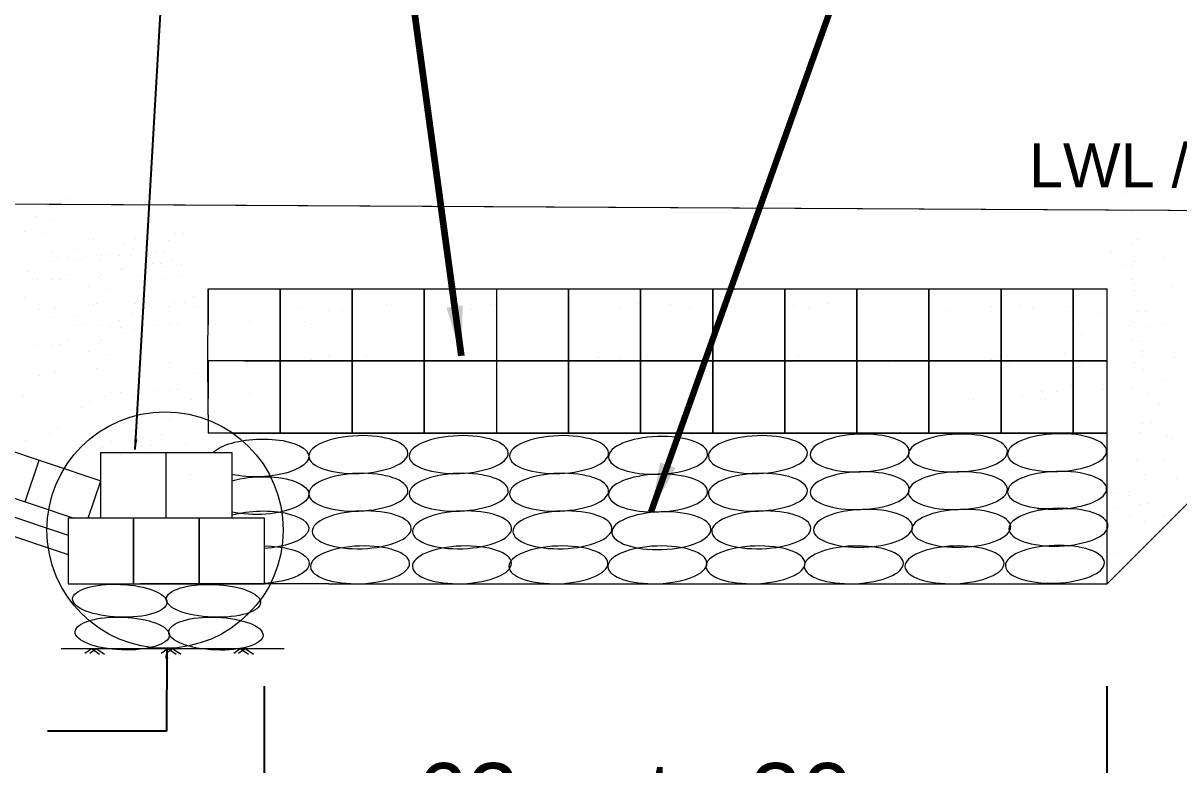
# Model space of a CAD drawing. Header units: inches. Extents: x -8940 to 26362, y -28010 to 990.
# Drawn here: x 4138.86 to 4159.82, y -21426.47 to -21413.03 of the extents above; entities that cross this region are included whole.
import ezdxf

# ---------------------------------------------------------------- set-up
doc = ezdxf.new("R2010")
doc.units = ezdxf.units.IN
doc.header["$MEASUREMENT"] = 0
doc.header["$PDMODE"] = 3
doc.layers.add('LINE', color=7, linetype='Continuous')
doc.styles.add('Arial-200', font='arial.ttf')
doc.styles.get("Standard").update_dxf_attribs({"font": 'arial.ttf'})
doc.dimstyles.get("Standard").update_dxf_attribs({"dimtxt": 0.18, "dimasz": 0.18, "dimexe": 0.18, "dimexo": 0.0625, "dimgap": 0.09, "dimtad": 0, "dimtih": 1, "dimtoh": 1, "dimdec": 4, "dimzin": 0, "dimdsep": 46, "dimtxsty": 'Standard', "dimcen": 0.09, "dimadec": 0, "dimazin": 0, "dimtfac": 1, "dimtdec": 4, "dimtofl": 0, "dimtmove": 0, "dimatfit": 3, "dimfxl": 1, "dimtolj": 1, "dimtzin": 0, "dimarcsym": 0})

# ---------------------------------------------------------------- blocks, each defined once
blk = doc.blocks.new('*D53')
at = {"layer": 'Defpoints', "color": 0, "ltscale": 0.5, "transparency": 16777216}
for p in [(4158.525, -21427.048), (4143.242, -21428.6), (4158.525, -21428.6)]:
    blk.add_point(p, dxfattribs=at)
at = {"layer": 'LINE', "color": 7, "ltscale": 0.5, "transparency": 16777216}
for p, q in [((4143.242, -21427.6), (4143.242, -21425.048)), ((4158.525, -21427.6), (4158.525, -21425.048)), ((4144.142, -21427.048), (4145.987, -21427.048)), ((4157.625, -21427.048), (4155.779, -21427.048))]:
    blk.add_line(p, q, dxfattribs=at)
for points in [[(4144.142, -21426.898), (4144.142, -21427.198), (4143.242, -21427.048)], [(4157.625, -21426.898), (4157.625, -21427.198), (4158.525, -21427.048)]]:
    blk.add_solid(points, dxfattribs=at)
at = {"layer": 'LINE', "color": 7, "lineweight": 20, "ltscale": 0.5, "transparency": 16777216, "insert": (4150.883, -21427.048), "char_height": 1.2, "attachment_point": 5}
blk.add_mtext('\\A1;63 m to 30 m', dxfattribs=at)

msp = doc.modelspace()

# ---------------------------------------------------------------- linework, layer by layer
at = {"linetype": 'ByBlock', "lineweight": 20, "ltscale": 0.5}
for p, q in [((4142.214335, -21419.531662), (4142.216825, -21417.846683)), ((4142.214335, -21419.531662), (4142.216825, -21417.846683)), ((4158.525058, -21420.461522), (4158.525058, -21417.846684)), ((4158.525058, -21420.461522), (4158.525058, -21417.846684)), ((4142.216386, -21420.12805), (4142.217825, -21419.154103)), ((4142.216386, -21420.12805), (4142.217825, -21419.154103)), ((4158.525058, -21423.189332), (4158.525058, -21419.944057)), ((4158.525058, -21423.189332), (4158.525058, -21419.944057)), ((4144.409323, -21423.189332), (4145.2731, -21423.189332)), ((4144.409323, -21423.189332), (4145.2731, -21423.189332)), ((4139.551534, -21424.362937), (4143.599339, -21424.362937))]:
    msp.add_line(p, q, dxfattribs=at)
at = {"color": 0, "linetype": 'Continuous', "lineweight": 20, "ltscale": 0.5}
for p, q in [((4142.216825, -21417.846683), (4158.525058, -21417.846684)), ((4142.216825, -21417.846683), (4158.525058, -21417.846684)), ((4142.216386, -21420.12805), (4142.216386, -21420.461522)), ((4142.647575, -21420.461522), (4142.216386, -21420.461522)), ((4158.525058, -21420.461525), (4142.647575, -21420.461522)), ((4158.525058, -21420.461525), (4142.647575, -21420.461522)), ((4138.899667, -21421.707134), (4139.152199, -21420.950015)), ((4138.899667, -21421.707134), (4139.152199, -21420.950015)), ((4140.045447, -21422.001332), (4140.271575, -21421.323375)), ((4140.045447, -21422.001332), (4140.271575, -21421.323375))]:
    msp.add_line(p, q, dxfattribs=at)
at = {"linetype": 'ByBlock', "lineweight": 20, "ltscale": 0.5}
for points in [[(4140.271575, -21422.001332), (4140.271575, -21420.813332), (4142.647575, -21420.813332), (4142.647575, -21422.001332), (4141.459575, -21422.001332), (4141.459575, -21420.813332)], [(4140.271575, -21422.001332), (4140.271575, -21420.813332), (4142.647575, -21420.813332), (4142.647575, -21422.001332), (4141.459575, -21422.001332), (4141.459575, -21420.813332)], [(4139.985001, -21424.447782), (4140.101082, -21424.362937), (4140.251559, -21424.464969)], [(4140.074358, -21424.447782), (4140.190439, -21424.362937), (4140.340916, -21424.464969)], [(4141.369998, -21424.447782), (4141.486079, -21424.362937), (4141.636556, -21424.464969)], [(4141.459356, -21424.447782), (4141.575437, -21424.362937), (4141.725914, -21424.464969)], [(4142.682942, -21424.447782), (4142.799023, -21424.362937), (4142.9495, -21424.464969)], [(4142.7723, -21424.447782), (4142.888381, -21424.362937), (4143.038858, -21424.464969)]]:
    msp.add_lwpolyline(points, dxfattribs=at)
for points in [[(4139.677575, -21423.189332), (4140.865575, -21423.189332), (4140.865575, -21422.001332), (4139.677575, -21422.001332)], [(4139.677575, -21423.189332), (4140.865575, -21423.189332), (4140.865575, -21422.001332), (4139.677575, -21422.001332)], [(4140.865575, -21423.189332), (4142.053575, -21423.189332), (4142.053575, -21422.001332), (4140.865575, -21422.001332)], [(4140.865575, -21423.189332), (4142.053575, -21423.189332), (4142.053575, -21422.001332), (4140.865575, -21422.001332)], [(4142.053575, -21423.189332), (4143.241575, -21423.189332), (4143.241575, -21422.001332), (4142.053575, -21422.001332)], [(4142.053575, -21423.189332), (4143.241575, -21423.189332), (4143.241575, -21422.001332), (4142.053575, -21422.001332)]]:
    msp.add_lwpolyline(points, close=True, dxfattribs=at)
at = {"layer": 'LINE', "color": 7, "lineweight": 20, "ltscale": 0.5}
for p, q in [((4139.706117, -21416.204076), (4139.706117, -21416.204076)), ((4139.706117, -21416.204076), (4139.706117, -21416.204076)), ((4141.00334, -21416.25054), (4141.00334, -21416.25054)), ((4141.00334, -21416.25054), (4141.00334, -21416.25054)), ((4158.863637, -21416.121711), (4158.863637, -21416.121711)), ((4158.863637, -21416.121711), (4158.863637, -21416.121711)), ((4139.313405, -21416.335244), (4139.313405, -21416.335244)), ((4139.313405, -21416.335244), (4139.313405, -21416.335244)), ((4140.049272, -21416.3629), (4140.049272, -21416.3629)), ((4140.049272, -21416.3629), (4140.049272, -21416.3629)), ((4158.525058, -21423.189332), (4165.258195, -21416.456195)), ((4158.525058, -21423.189332), (4165.258195, -21416.456195)), ((4158.989687, -21416.471685), (4158.989687, -21416.471685)), ((4158.989687, -21416.471685), (4158.989687, -21416.471685)), ((4139.087061, -21416.537126), (4139.087061, -21416.537126)), ((4139.087061, -21416.537126), (4139.087061, -21416.537126)), ((4139.409461, -21416.590686), (4139.409461, -21416.590686)), ((4139.409461, -21416.590686), (4139.409461, -21416.590686)), ((4138.891295, -21416.811891), (4138.891295, -21416.811891)), ((4138.891295, -21416.811891), (4138.891295, -21416.811891)), ((4139.219529, -21416.83821), (4139.219529, -21416.83821)), ((4139.219529, -21416.83821), (4139.219529, -21416.83821)), ((4140.147419, -21416.945696), (4140.147419, -21416.945696)), ((4140.147419, -21416.945696), (4140.147419, -21416.945696)), ((4140.904137, -21416.931866), (4140.904137, -21416.931866)), ((4140.904137, -21416.931866), (4140.904137, -21416.931866)), ((4141.130565, -21416.853641), (4141.130565, -21416.853641)), ((4141.130565, -21416.853641), (4141.130565, -21416.853641)), ((4141.630423, -21416.847972), (4141.630423, -21416.847972)), ((4141.630423, -21416.847972), (4141.630423, -21416.847972)), ((4141.778852, -21416.841491), (4141.778852, -21416.841491)), ((4141.778852, -21416.841491), (4141.778852, -21416.841491)), ((4139.79043, -21417.133981), (4139.79043, -21417.133981)), ((4139.79043, -21417.133981), (4139.79043, -21417.133981)), ((4140.705062, -21417.048137), (4140.705062, -21417.048137)), ((4140.705062, -21417.048137), (4140.705062, -21417.048137)), ((4140.848482, -21417.112867), (4140.848482, -21417.112867)), ((4140.848482, -21417.112867), (4140.848482, -21417.112867)), ((4140.885434, -21417.14612), (4140.885434, -21417.14612)), ((4140.885434, -21417.14612), (4140.885434, -21417.14612)), ((4141.4952, -21416.972713), (4141.4952, -21416.972713)), ((4141.4952, -21416.972713), (4141.4952, -21416.972713)), ((4158.990033, -21417.044075), (4158.990033, -21417.044075)), ((4158.990033, -21417.044075), (4158.990033, -21417.044075)), ((4159.068592, -21416.955816), (4159.068592, -21416.955816)), ((4159.068592, -21416.955816), (4159.068592, -21416.955816)), ((4139.370614, -21417.343977), (4139.370614, -21417.343977)), ((4139.370614, -21417.343977), (4139.370614, -21417.343977)), ((4139.397889, -21417.171141), (4139.397889, -21417.171141)), ((4139.397889, -21417.171141), (4139.397889, -21417.171141)), ((4139.480136, -21417.272542), (4139.480136, -21417.272542)), ((4139.480136, -21417.272542), (4139.480136, -21417.272542)), ((4139.660711, -21417.279664), (4139.660711, -21417.279664)), ((4139.660711, -21417.279664), (4139.660711, -21417.279664)), ((4139.850763, -21417.332305), (4139.850763, -21417.332305)), ((4139.850763, -21417.332305), (4139.850763, -21417.332305)), ((4139.923222, -21417.320346), (4139.923222, -21417.320346)), ((4139.923222, -21417.320346), (4139.923222, -21417.320346)), ((4139.986882, -21417.282167), (4139.986882, -21417.282167)), ((4139.986882, -21417.282167), (4139.986882, -21417.282167)), ((4140.249393, -21417.322848), (4140.249393, -21417.322848)), ((4140.249393, -21417.322848), (4140.249393, -21417.322848)), ((4140.281652, -21417.237547), (4140.281652, -21417.237547)), ((4140.281652, -21417.237547), (4140.281652, -21417.237547)), ((4140.430081, -21417.231066), (4140.430081, -21417.231066)), ((4140.430081, -21417.231066), (4140.430081, -21417.231066)), ((4140.607823, -21417.240049), (4140.607823, -21417.240049)), ((4140.607823, -21417.240049), (4140.607823, -21417.240049)), ((4140.833909, -21417.24025), (4140.833909, -21417.24025)), ((4140.833909, -21417.24025), (4140.833909, -21417.24025)), ((4141.079779, -21417.167497), (4141.079779, -21417.167497)), ((4141.079779, -21417.167497), (4141.079779, -21417.167497)), ((4141.130666, -21417.200478), (4141.130666, -21417.200478)), ((4141.130666, -21417.200478), (4141.130666, -21417.200478)), ((4141.27249, -21417.182575), (4141.27249, -21417.182575)), ((4141.27249, -21417.182575), (4141.27249, -21417.182575)), ((4141.420919, -21417.176094), (4141.420919, -21417.176094)), ((4141.420919, -21417.176094), (4141.420919, -21417.176094)), ((4141.551864, -21417.321555), (4141.551864, -21417.321555)), ((4141.551864, -21417.321555), (4141.551864, -21417.321555)), ((4158.597007, -21417.191485), (4158.597007, -21417.191485)), ((4158.597007, -21417.191485), (4158.597007, -21417.191485)), ((4159.015214, -21417.35971), (4159.015214, -21417.35971)), ((4159.015214, -21417.35971), (4159.015214, -21417.35971)), ((4159.565282, -21417.278351), (4159.565282, -21417.278351)), ((4159.565282, -21417.278351), (4159.565282, -21417.278351)), ((4138.955193, -21417.538761), (4138.955193, -21417.538761)), ((4138.955193, -21417.538761), (4138.955193, -21417.538761)), ((4140.643977, -21417.487775), (4140.643977, -21417.487775)), ((4140.643977, -21417.487775), (4140.643977, -21417.487775)), ((4140.67365, -21417.469803), (4140.67365, -21417.469803)), ((4140.67365, -21417.469803), (4140.67365, -21417.469803)), ((4141.214761, -21417.390266), (4141.214761, -21417.390266)), ((4141.214761, -21417.390266), (4141.214761, -21417.390266)), ((4141.36319, -21417.383785), (4141.36319, -21417.383785)), ((4141.36319, -21417.383785), (4141.36319, -21417.383785)), ((4141.440724, -21417.444067), (4141.440724, -21417.444067)), ((4141.440724, -21417.444067), (4141.440724, -21417.444067)), ((4141.735651, -21417.397187), (4141.735651, -21417.397187)), ((4141.735651, -21417.397187), (4141.735651, -21417.397187)), ((4158.863637, -21417.42913), (4158.863637, -21417.42913)), ((4158.863637, -21417.42913), (4158.863637, -21417.42913)), ((4158.990033, -21417.429399), (4158.990033, -21417.429399)), ((4158.990033, -21417.429399), (4158.990033, -21417.429399)), ((4139.123675, -21417.686538), (4139.123675, -21417.686538)), ((4139.123675, -21417.686538), (4139.123675, -21417.686538)), ((4139.386309, -21417.6816), (4139.386309, -21417.6816)), ((4139.386309, -21417.6816), (4139.386309, -21417.6816)), ((4139.534738, -21417.675119), (4139.534738, -21417.675119)), ((4139.534738, -21417.675119), (4139.534738, -21417.675119)), ((4139.660831, -21417.57983), (4139.660831, -21417.57983)), ((4139.660831, -21417.57983), (4139.660831, -21417.57983)), ((4140.235323, -21417.644531), (4140.235323, -21417.644531)), ((4140.235323, -21417.644531), (4140.235323, -21417.644531)), ((4140.280938, -21417.600971), (4140.280938, -21417.600971)), ((4140.280938, -21417.600971), (4140.280938, -21417.600971)), ((4141.016806, -21417.628627), (4141.016806, -21417.628627)), ((4141.016806, -21417.628627), (4141.016806, -21417.628627)), ((4141.193931, -21417.656158), (4141.193931, -21417.656158)), ((4141.193931, -21417.656158), (4141.193931, -21417.656158)), ((4141.382995, -21417.651758), (4141.382995, -21417.651758)), ((4141.382995, -21417.651758), (4141.382995, -21417.651758)), ((4141.677922, -21417.604878), (4141.677922, -21417.604878)), ((4141.677922, -21417.604878), (4141.677922, -21417.604878)), ((4158.990033, -21417.674342), (4158.990033, -21417.674342)), ((4158.990033, -21417.674342), (4158.990033, -21417.674342)), ((4159.015214, -21417.745035), (4159.015214, -21417.745035)), ((4159.015214, -21417.745035), (4159.015214, -21417.745035)), ((4130.197193, -21417.963132), (4140.271575, -21421.323375)), ((4130.197193, -21417.963132), (4140.271575, -21421.323375)), ((4140.054594, -21417.802853), (4140.054594, -21417.802853)), ((4140.054594, -21417.802853), (4140.054594, -21417.802853)), ((4140.376994, -21417.856412), (4140.376994, -21417.856412)), ((4140.376994, -21417.856412), (4140.376994, -21417.856412)), ((4141.136202, -21417.863849), (4141.136202, -21417.863849)), ((4141.136202, -21417.863849), (4141.136202, -21417.863849)), ((4141.955155, -21417.979561), (4141.955155, -21417.979561)), ((4141.955155, -21417.979561), (4141.955155, -21417.979561)), ((4142.2159, -21417.966103), (4142.2159, -21418.259799)), ((4142.2159, -21417.966103), (4142.2159, -21418.259799)), ((4142.2159, -21417.989545), (4142.2159, -21418.643255)), ((4142.2159, -21417.989545), (4142.2159, -21418.643255)), ((4142.216825, -21417.846683), (4142.216825, -21418.500393)), ((4142.216825, -21417.846683), (4142.216825, -21418.500393)), ((4143.524244, -21417.846683), (4143.524244, -21418.500393)), ((4143.524244, -21418.500393), (4143.524244, -21417.846683)), ((4143.524244, -21417.846683), (4143.524244, -21418.500393)), ((4143.524244, -21418.500393), (4143.524244, -21417.846683)), ((4144.831663, -21417.846683), (4144.831663, -21418.500393)), ((4144.831663, -21418.500393), (4144.831663, -21417.846683)), ((4144.831663, -21417.846683), (4144.831663, -21418.500393)), ((4144.831663, -21418.500393), (4144.831663, -21417.846683)), ((4146.139083, -21417.846684), (4146.139083, -21418.500393)), ((4146.139083, -21418.500393), (4146.139083, -21417.846684)), ((4146.139083, -21417.846684), (4146.139083, -21418.500393)), ((4146.139083, -21418.500393), (4146.139083, -21417.846684)), ((4147.446502, -21417.846684), (4147.446502, -21418.500393)), ((4147.446502, -21417.846684), (4147.446502, -21418.500393)), ((4148.753921, -21417.846684), (4148.753921, -21418.500393)), ((4148.753921, -21418.500393), (4148.753921, -21417.846684)), ((4148.753921, -21417.846684), (4148.753921, -21418.500393)), ((4148.753921, -21418.500393), (4148.753921, -21417.846684)), ((4150.06134, -21418.500393), (4150.06134, -21417.846684)), ((4150.06134, -21417.846684), (4150.06134, -21418.500393)), ((4150.06134, -21418.500393), (4150.06134, -21417.846684)), ((4150.06134, -21417.846684), (4150.06134, -21418.500393)), ((4151.368759, -21418.500393), (4151.368759, -21417.846684)), ((4151.368759, -21417.846684), (4151.368759, -21418.500393)), ((4151.368759, -21418.500393), (4151.368759, -21417.846684)), ((4151.368759, -21417.846684), (4151.368759, -21418.500393)), ((4152.676179, -21417.846684), (4152.676179, -21418.500393)), ((4152.676179, -21418.500393), (4152.676179, -21417.846684)), ((4152.676179, -21417.846684), (4152.676179, -21418.500393)), ((4152.676179, -21418.500393), (4152.676179, -21417.846684)), ((4153.983598, -21417.846684), (4153.983598, -21418.500393)), ((4153.983598, -21418.500393), (4153.983598, -21417.846684)), ((4153.983598, -21417.846684), (4153.983598, -21418.500393)), ((4153.983598, -21418.500393), (4153.983598, -21417.846684)), ((4155.291017, -21418.500393), (4155.291017, -21417.846684)), ((4155.291017, -21417.846684), (4155.291017, -21418.500393)), ((4155.291017, -21418.500393), (4155.291017, -21417.846684)), ((4155.291017, -21417.846684), (4155.291017, -21418.500393)), ((4156.598436, -21418.500393), (4156.598436, -21417.846684)), ((4156.598436, -21417.846684), (4156.598436, -21418.500393)), ((4156.598436, -21418.500393), (4156.598436, -21417.846684)), ((4156.598436, -21417.846684), (4156.598436, -21418.500393)), ((4157.905856, -21418.500393), (4157.905856, -21417.846684)), ((4157.905856, -21417.846684), (4157.905856, -21418.500393)), ((4157.905856, -21418.500393), (4157.905856, -21417.846684)), ((4157.905856, -21417.846684), (4157.905856, -21418.500393)), ((4159.023187, -21417.873648), (4159.023187, -21417.873648)), ((4159.023187, -21417.873648), (4159.023187, -21417.873648)), ((4159.692261, -21417.811626), (4159.692261, -21417.811626)), ((4159.692261, -21417.811626), (4159.692261, -21417.811626)), ((4138.89222, -21417.999891), (4138.89222, -21417.999891)), ((4138.89222, -21417.999891), (4138.89222, -21417.999891)), ((4139.455098, -21418.179874), (4139.455098, -21418.179874)), ((4139.455098, -21418.179874), (4139.455098, -21418.179874)), ((4140.148344, -21418.133696), (4140.148344, -21418.133696)), ((4140.148344, -21418.133696), (4140.148344, -21418.133696)), ((4140.187062, -21418.103937), (4140.187062, -21418.103937)), ((4140.187062, -21418.103937), (4140.187062, -21418.103937)), ((4140.905062, -21418.119866), (4140.905062, -21418.119866)), ((4140.905062, -21418.119866), (4140.905062, -21418.119866)), ((4140.961874, -21418.063077), (4140.961874, -21418.063077)), ((4140.961874, -21418.063077), (4140.961874, -21418.063077)), ((4141.496125, -21418.160713), (4141.496125, -21418.160713)), ((4141.496125, -21418.160713), (4141.496125, -21418.160713)), ((4141.605647, -21418.089277), (4141.605647, -21418.089277)), ((4141.605647, -21418.089277), (4141.605647, -21418.089277)), ((4141.786222, -21418.0964), (4141.786222, -21418.0964)), ((4141.786222, -21418.0964), (4141.786222, -21418.0964)), ((4141.976274, -21418.184251), (4141.976274, -21418.184251)), ((4141.976274, -21418.184251), (4141.976274, -21418.184251)), ((4142.048733, -21418.172291), (4142.048733, -21418.172291)), ((4142.048733, -21418.172291), (4142.048733, -21418.172291)), ((4143.911565, -21418.203463), (4143.911565, -21418.203463)), ((4143.911565, -21418.203463), (4143.911565, -21418.203463)), ((4145.449665, -21418.126952), (4145.449665, -21418.126952)), ((4145.449665, -21418.126952), (4145.449665, -21418.126952)), ((4146.724012, -21418.178682), (4146.724012, -21418.178682)), ((4146.724012, -21418.178682), (4146.724012, -21418.178682)), ((4147.344953, -21418.136565), (4147.344953, -21418.136565)), ((4147.344953, -21418.136565), (4147.344953, -21418.136565)), ((4149.691302, -21418.202387), (4149.691302, -21418.202387)), ((4149.691302, -21418.202387), (4149.691302, -21418.202387)), ((4150.027633, -21418.121358), (4150.027633, -21418.121358)), ((4150.027633, -21418.121358), (4150.027633, -21418.121358)), ((4150.596353, -21418.139045), (4150.596353, -21418.139045)), ((4150.596353, -21418.139045), (4150.596353, -21418.139045)), ((4150.950994, -21418.197961), (4150.950994, -21418.197961)), ((4150.950994, -21418.197961), (4150.950994, -21418.197961)), ((4152.838929, -21418.146011), (4152.838929, -21418.146011)), ((4152.838929, -21418.146011), (4152.838929, -21418.146011)), ((4153.10144, -21418.186693), (4153.10144, -21418.186693)), ((4153.10144, -21418.186693), (4153.10144, -21418.186693)), ((4153.45987, -21418.103894), (4153.45987, -21418.103894)), ((4153.45987, -21418.103894), (4153.45987, -21418.103894)), ((4156.417711, -21418.166449), (4156.417711, -21418.166449)), ((4156.417711, -21418.166449), (4156.417711, -21418.166449)), ((4156.937831, -21418.140058), (4156.937831, -21418.140058)), ((4156.937831, -21418.140058), (4156.937831, -21418.140058)), ((4157.169128, -21418.194689), (4157.169128, -21418.194689)), ((4157.169128, -21418.194689), (4157.169128, -21418.194689)), ((4157.787552, -21418.168525), (4157.787552, -21418.168525)), ((4157.787552, -21418.168525), (4157.787552, -21418.168525)), ((4139.165198, -21418.225751), (4139.165198, -21418.225751)), ((4139.165198, -21418.225751), (4139.165198, -21418.225751)), ((4139.398814, -21418.359141), (4139.398814, -21418.359141)), ((4139.398814, -21418.359141), (4139.398814, -21418.359141)), ((4139.791355, -21418.321981), (4139.791355, -21418.321981)), ((4139.791355, -21418.321981), (4139.791355, -21418.321981)), ((4140.849407, -21418.300867), (4140.849407, -21418.300867)), ((4140.849407, -21418.300867), (4140.849407, -21418.300867)), ((4141.080704, -21418.355497), (4141.080704, -21418.355497)), ((4141.080704, -21418.355497), (4141.080704, -21418.355497)), ((4144.410654, -21418.241208), (4144.410654, -21418.241208)), ((4144.410654, -21418.241208), (4144.410654, -21418.241208)), ((4144.647433, -21418.231119), (4144.647433, -21418.231119)), ((4144.647433, -21418.231119), (4144.647433, -21418.231119)), ((4144.831987, -21418.209672), (4144.831987, -21418.209672)), ((4144.831987, -21418.209672), (4144.831987, -21418.209672)), ((4146.986523, -21418.219364), (4146.986523, -21418.219364)), ((4146.986523, -21418.219364), (4146.986523, -21418.219364)), ((4151.60146, -21418.241208), (4151.60146, -21418.241208)), ((4151.60146, -21418.241208), (4151.60146, -21418.241208)), ((4153.977541, -21418.210913), (4153.977541, -21418.210913)), ((4153.977541, -21418.210913), (4153.977541, -21418.210913)), ((4155.613078, -21418.236703), (4155.613078, -21418.236703)), ((4155.613078, -21418.236703), (4155.613078, -21418.236703)), ((4158.362279, -21418.288987), (4158.362279, -21418.288987)), ((4158.362279, -21418.288987), (4158.362279, -21418.288987)), ((4159.068591, -21418.263235), (4159.068591, -21418.263235)), ((4159.068591, -21418.263235), (4159.068591, -21418.263235)), ((4159.21702, -21418.256755), (4159.21702, -21418.256755)), ((4159.21702, -21418.256755), (4159.21702, -21418.256755)), ((4139.851688, -21418.520305), (4139.851688, -21418.520305)), ((4139.851688, -21418.520305), (4139.851688, -21418.520305)), ((4139.987807, -21418.470167), (4139.987807, -21418.470167)), ((4139.987807, -21418.470167), (4139.987807, -21418.470167)), ((4140.250318, -21418.510848), (4140.250318, -21418.510848)), ((4140.250318, -21418.510848), (4140.250318, -21418.510848)), ((4140.447669, -21418.538269), (4140.447669, -21418.538269)), ((4140.447669, -21418.538269), (4140.447669, -21418.538269)), ((4140.608748, -21418.428049), (4140.608748, -21418.428049)), ((4140.608748, -21418.428049), (4140.608748, -21418.428049)), ((4140.628245, -21418.545391), (4140.628245, -21418.545391)), ((4140.628245, -21418.545391), (4140.628245, -21418.545391)), ((4140.890756, -21418.586072), (4140.890756, -21418.586072)), ((4140.890756, -21418.586072), (4140.890756, -21418.586072)), ((4141.249186, -21418.503274), (4141.249186, -21418.503274)), ((4141.249186, -21418.503274), (4141.249186, -21418.503274)), ((4141.51182, -21418.498335), (4141.51182, -21418.498335)), ((4141.51182, -21418.498335), (4141.51182, -21418.498335)), ((4141.660249, -21418.491855), (4141.660249, -21418.491855)), ((4141.660249, -21418.491855), (4141.660249, -21418.491855)), ((4142.975838, -21418.436951), (4142.975838, -21418.436951)), ((4142.975838, -21418.436951), (4142.975838, -21418.436951)), ((4143.524244, -21418.500393), (4143.524244, -21419.154103)), ((4143.524244, -21419.154103), (4143.524244, -21418.500393)), ((4143.524244, -21418.500393), (4143.524244, -21419.154103)), ((4143.524244, -21419.154103), (4143.524244, -21418.500393)), ((4143.979694, -21418.431134), (4143.979694, -21418.431134)), ((4143.979694, -21418.431134), (4143.979694, -21418.431134)), ((4144.091547, -21418.488469), (4144.091547, -21418.488469)), ((4144.091547, -21418.488469), (4144.091547, -21418.488469)), ((4144.831663, -21418.500393), (4144.831663, -21419.154103)), ((4144.831663, -21419.154103), (4144.831663, -21418.500393)), ((4144.831663, -21418.500393), (4144.831663, -21419.154103)), ((4144.831663, -21419.154103), (4144.831663, -21418.500393)), ((4146.139083, -21418.500393), (4146.139083, -21419.154103)), ((4146.139083, -21419.154103), (4146.139083, -21418.500393)), ((4146.139083, -21418.500393), (4146.139083, -21419.154103)), ((4146.139083, -21419.154103), (4146.139083, -21418.500393)), ((4147.446502, -21418.500393), (4147.446502, -21419.154103)), ((4147.446502, -21418.500393), (4147.446502, -21419.154103)), ((4148.753921, -21418.500393), (4148.753921, -21419.154103)), ((4148.753921, -21419.154103), (4148.753921, -21418.500393)), ((4148.753921, -21418.500393), (4148.753921, -21419.154103)), ((4148.753921, -21419.154103), (4148.753921, -21418.500393)), ((4150.06134, -21419.154103), (4150.06134, -21418.500393)), ((4150.06134, -21418.500393), (4150.06134, -21419.154103)), ((4150.06134, -21419.154103), (4150.06134, -21418.500393)), ((4150.06134, -21418.500393), (4150.06134, -21419.154103)), ((4151.368759, -21419.154103), (4151.368759, -21418.500393)), ((4151.368759, -21418.500393), (4151.368759, -21419.154103)), ((4151.368759, -21419.154103), (4151.368759, -21418.500393)), ((4151.368759, -21418.500393), (4151.368759, -21419.154103)), ((4152.676179, -21418.500393), (4152.676179, -21419.154103)), ((4152.676179, -21419.154103), (4152.676179, -21418.500393)), ((4152.676179, -21418.500393), (4152.676179, -21419.154103)), ((4152.676179, -21419.154103), (4152.676179, -21418.500393)), ((4153.983598, -21418.500393), (4153.983598, -21419.154103)), ((4153.983598, -21419.154103), (4153.983598, -21418.500393)), ((4153.983598, -21418.500393), (4153.983598, -21419.154103)), ((4153.983598, -21419.154103), (4153.983598, -21418.500393)), ((4155.291017, -21419.154103), (4155.291017, -21418.500393)), ((4155.291017, -21418.500393), (4155.291017, -21419.154103)), ((4155.291017, -21419.154103), (4155.291017, -21418.500393)), ((4155.291017, -21418.500393), (4155.291017, -21419.154103)), ((4156.598436, -21419.154103), (4156.598436, -21418.500393)), ((4156.598436, -21418.500393), (4156.598436, -21419.154103)), ((4156.598436, -21419.154103), (4156.598436, -21418.500393)), ((4156.598436, -21418.500393), (4156.598436, -21419.154103)), ((4157.905856, -21419.154103), (4157.905856, -21418.500393)), ((4157.905856, -21418.500393), (4157.905856, -21419.154103)), ((4157.905856, -21419.154103), (4157.905856, -21418.500393)), ((4157.905856, -21418.500393), (4157.905856, -21419.154103)), ((4158.00529, -21418.477273), (4158.00529, -21418.477273)), ((4158.00529, -21418.477273), (4158.00529, -21418.477273)), ((4158.936655, -21418.510446), (4158.936655, -21418.510446)), ((4158.936655, -21418.510446), (4158.936655, -21418.510446)), ((4158.959928, -21418.432726), (4158.959928, -21418.432726)), ((4158.959928, -21418.432726), (4158.959928, -21418.432726)), ((4159.236825, -21418.524728), (4159.236825, -21418.524728)), ((4159.236825, -21418.524728), (4159.236825, -21418.524728)), ((4159.531753, -21418.477848), (4159.531753, -21418.477848)), ((4159.531753, -21418.477848), (4159.531753, -21418.477848)), ((4130.228356, -21418.814247), (4139.78359, -21422.001332)), ((4130.228356, -21418.814247), (4139.78359, -21422.001332)), ((4139.661756, -21418.76783), (4139.661756, -21418.76783)), ((4139.661756, -21418.76783), (4139.661756, -21418.76783)), ((4140.236247, -21418.832531), (4140.236247, -21418.832531)), ((4140.236247, -21418.832531), (4140.236247, -21418.832531)), ((4140.281863, -21418.788971), (4140.281863, -21418.788971)), ((4140.281863, -21418.788971), (4140.281863, -21418.788971)), ((4140.674575, -21418.657803), (4140.674575, -21418.657803)), ((4140.674575, -21418.657803), (4140.674575, -21418.657803)), ((4141.017731, -21418.816627), (4141.017731, -21418.816627)), ((4141.017731, -21418.816627), (4141.017731, -21418.816627)), ((4158.065623, -21418.675597), (4158.065623, -21418.675597)), ((4158.065623, -21418.675597), (4158.065623, -21418.675597)), ((4158.978907, -21418.791065), (4158.978907, -21418.791065)), ((4158.978907, -21418.791065), (4158.978907, -21418.791065)), ((4159.110775, -21418.805021), (4159.110775, -21418.805021)), ((4159.110775, -21418.805021), (4159.110775, -21418.805021)), ((4139.1246, -21418.874538), (4139.1246, -21418.874538)), ((4139.1246, -21418.874538), (4139.1246, -21418.874538)), ((4139.387234, -21418.8696), (4139.387234, -21418.8696)), ((4139.387234, -21418.8696), (4139.387234, -21418.8696)), ((4139.535663, -21418.863119), (4139.535663, -21418.863119)), ((4139.535663, -21418.863119), (4139.535663, -21418.863119)), ((4140.055519, -21418.990853), (4140.055519, -21418.990853)), ((4140.055519, -21418.990853), (4140.055519, -21418.990853)), ((4157.749598, -21419.018411), (4157.749598, -21419.018411)), ((4157.749598, -21419.018411), (4157.749598, -21419.018411)), ((4159.155479, -21418.976979), (4159.155479, -21418.976979)), ((4159.155479, -21418.976979), (4159.155479, -21418.976979)), ((4130.056884, -21419.103132), (4139.677575, -21422.31205)), ((4140.377919, -21419.044412), (4140.377919, -21419.044412)), ((4140.377919, -21419.044412), (4140.377919, -21419.044412)), ((4140.962798, -21419.251077), (4140.962798, -21419.251077)), ((4140.962798, -21419.251077), (4140.962798, -21419.251077)), ((4141.524324, -21419.175877), (4141.524324, -21419.175877)), ((4141.524324, -21419.175877), (4141.524324, -21419.175877)), ((4142.216825, -21419.154103), (4142.216825, -21419.447799)), ((4142.870534, -21419.154103), (4142.216825, -21419.154103)), ((4142.216825, -21419.154103), (4142.216825, -21419.447799)), ((4142.870534, -21419.154103), (4142.216825, -21419.154103)), ((4142.216825, -21419.177545), (4142.216825, -21419.831255)), ((4142.216825, -21419.177545), (4142.216825, -21419.831255)), ((4143.524244, -21419.154103), (4142.870534, -21419.154103)), ((4142.870534, -21419.154103), (4143.524244, -21419.154103)), ((4143.524244, -21419.154103), (4142.870534, -21419.154103)), ((4142.870534, -21419.154103), (4143.524244, -21419.154103)), ((4143.524244, -21419.154103), (4143.524244, -21419.807812)), ((4144.177954, -21419.154103), (4143.524244, -21419.154103)), ((4143.524244, -21419.807812), (4143.524244, -21419.154103)), ((4143.524244, -21419.154103), (4144.177954, -21419.154103)), ((4143.524244, -21419.154103), (4143.524244, -21419.807812)), ((4144.177954, -21419.154103), (4143.524244, -21419.154103)), ((4143.524244, -21419.807812), (4143.524244, -21419.154103)), ((4143.524244, -21419.154103), (4144.177954, -21419.154103)), ((4144.091547, -21419.118736), (4144.091547, -21419.118736)), ((4144.091547, -21419.118736), (4144.091547, -21419.118736)), ((4144.831663, -21419.154103), (4144.177954, -21419.154103)), ((4144.177954, -21419.154103), (4144.831663, -21419.154103)), ((4144.831663, -21419.154103), (4144.177954, -21419.154103)), ((4144.177954, -21419.154103), (4144.831663, -21419.154103)), ((4144.410654, -21419.047991), (4144.410654, -21419.047991)), ((4144.410654, -21419.047991), (4144.410654, -21419.047991)), ((4144.831663, -21419.154103), (4144.831663, -21419.807812)), ((4145.485373, -21419.154103), (4144.831663, -21419.154103)), ((4144.831663, -21419.807812), (4144.831663, -21419.154103)), ((4144.831663, -21419.154103), (4145.485373, -21419.154103)), ((4144.831663, -21419.154103), (4144.831663, -21419.807812)), ((4145.485373, -21419.154103), (4144.831663, -21419.154103)), ((4144.831663, -21419.807812), (4144.831663, -21419.154103)), ((4144.831663, -21419.154103), (4145.485373, -21419.154103)), ((4145.015105, -21419.155763), (4145.015105, -21419.155763)), ((4145.015105, -21419.155763), (4145.015105, -21419.155763)), ((4145.087927, -21419.071226), (4145.087927, -21419.071226)), ((4145.087927, -21419.071226), (4145.087927, -21419.071226)), ((4145.253821, -21419.150638), (4145.253821, -21419.150638)), ((4145.253821, -21419.150638), (4145.253821, -21419.150638)), ((4146.139083, -21419.154103), (4145.485373, -21419.154103)), ((4145.485373, -21419.154103), (4146.139083, -21419.154103)), ((4146.139083, -21419.154103), (4145.485373, -21419.154103)), ((4145.485373, -21419.154103), (4146.139083, -21419.154103)), ((4146.139083, -21419.154103), (4146.139083, -21419.807812)), ((4146.792792, -21419.154103), (4146.139083, -21419.154103)), ((4146.139083, -21419.807812), (4146.139083, -21419.154103)), ((4146.139083, -21419.154103), (4146.792792, -21419.154103)), ((4146.139083, -21419.154103), (4146.139083, -21419.807812)), ((4146.792792, -21419.154103), (4146.139083, -21419.154103)), ((4146.139083, -21419.807812), (4146.139083, -21419.154103)), ((4146.139083, -21419.154103), (4146.792792, -21419.154103)), ((4147.446502, -21419.154103), (4146.792792, -21419.154103)), ((4146.792792, -21419.154103), (4147.446502, -21419.154103)), ((4147.446502, -21419.154103), (4146.792792, -21419.154103)), ((4146.792792, -21419.154103), (4147.446502, -21419.154103)), ((4146.810845, -21419.094162), (4146.810845, -21419.094162)), ((4146.810845, -21419.094162), (4146.810845, -21419.094162)), ((4147.446502, -21419.154103), (4147.446502, -21419.807812)), ((4148.100211, -21419.154103), (4147.446502, -21419.154103)), ((4147.446502, -21419.154103), (4148.100211, -21419.154103)), ((4147.446502, -21419.154103), (4147.446502, -21419.807812)), ((4148.100211, -21419.154103), (4147.446502, -21419.154103)), ((4147.446502, -21419.154103), (4148.100211, -21419.154103)), ((4148.753921, -21419.154103), (4148.100211, -21419.154103)), ((4148.100211, -21419.154103), (4148.753921, -21419.154103)), ((4148.753921, -21419.154103), (4148.100211, -21419.154103)), ((4148.100211, -21419.154103), (4148.753921, -21419.154103)), ((4148.753921, -21419.154103), (4148.753921, -21419.807812)), ((4149.407631, -21419.154103), (4148.753921, -21419.154103)), ((4148.753921, -21419.807813), (4148.753921, -21419.154103)), ((4148.753921, -21419.154103), (4149.407631, -21419.154103)), ((4148.753921, -21419.154103), (4148.753921, -21419.807812)), ((4149.407631, -21419.154103), (4148.753921, -21419.154103)), ((4148.753921, -21419.807813), (4148.753921, -21419.154103)), ((4148.753921, -21419.154103), (4149.407631, -21419.154103)), ((4148.824426, -21419.159655), (4148.824426, -21419.159655)), ((4148.824426, -21419.159655), (4148.824426, -21419.159655)), ((4149.302155, -21419.092208), (4149.302155, -21419.092208)), ((4149.302155, -21419.092208), (4149.302155, -21419.092208)), ((4150.06134, -21419.154103), (4149.407631, -21419.154103)), ((4149.407631, -21419.154103), (4150.06134, -21419.154103)), ((4150.06134, -21419.154103), (4149.407631, -21419.154103)), ((4149.407631, -21419.154103), (4150.06134, -21419.154103)), ((4149.700966, -21419.102363), (4149.700966, -21419.102363)), ((4149.700966, -21419.102363), (4149.700966, -21419.102363)), ((4150.06134, -21419.807812), (4150.06134, -21419.154103)), ((4150.06134, -21419.154103), (4150.06134, -21419.807812)), ((4150.71505, -21419.154103), (4150.06134, -21419.154103)), ((4150.06134, -21419.154103), (4150.71505, -21419.154103)), ((4150.06134, -21419.807812), (4150.06134, -21419.154103)), ((4150.06134, -21419.154103), (4150.06134, -21419.807812)), ((4150.71505, -21419.154103), (4150.06134, -21419.154103)), ((4150.06134, -21419.154103), (4150.71505, -21419.154103)), ((4150.166644, -21419.067218), (4150.166644, -21419.067218)), ((4150.166644, -21419.067218), (4150.166644, -21419.067218)), ((4151.368759, -21419.154103), (4150.71505, -21419.154103)), ((4150.71505, -21419.154103), (4151.368759, -21419.154103)), ((4151.368759, -21419.154103), (4150.71505, -21419.154103)), ((4150.71505, -21419.154103), (4151.368759, -21419.154103)), ((4151.282353, -21419.118736), (4151.282353, -21419.118736)), ((4151.282353, -21419.118736), (4151.282353, -21419.118736)), ((4151.368759, -21419.807812), (4151.368759, -21419.154103)), ((4151.368759, -21419.154103), (4151.368759, -21419.807812)), ((4152.022469, -21419.154103), (4151.368759, -21419.154103)), ((4151.368759, -21419.154103), (4152.022469, -21419.154103)), ((4151.368759, -21419.807812), (4151.368759, -21419.154103)), ((4151.368759, -21419.154103), (4151.368759, -21419.807812)), ((4152.022469, -21419.154103), (4151.368759, -21419.154103)), ((4151.368759, -21419.154103), (4152.022469, -21419.154103)), ((4152.676179, -21419.154103), (4152.022469, -21419.154103)), ((4152.022469, -21419.154103), (4152.676179, -21419.154103)), ((4152.676179, -21419.154103), (4152.022469, -21419.154103)), ((4152.022469, -21419.154103), (4152.676179, -21419.154103)), ((4152.676179, -21419.154103), (4152.676179, -21419.807813)), ((4153.329888, -21419.154103), (4152.676179, -21419.154103)), ((4152.676179, -21419.807812), (4152.676179, -21419.154103)), ((4152.676179, -21419.154103), (4153.329888, -21419.154103)), ((4152.676179, -21419.154103), (4152.676179, -21419.807813)), ((4153.329888, -21419.154103), (4152.676179, -21419.154103)), ((4152.676179, -21419.807812), (4152.676179, -21419.154103)), ((4152.676179, -21419.154103), (4153.329888, -21419.154103)), ((4152.774773, -21419.167697), (4152.774773, -21419.167697)), ((4152.774773, -21419.167697), (4152.774773, -21419.167697)), ((4152.925762, -21419.061492), (4152.925762, -21419.061492)), ((4152.925762, -21419.061492), (4152.925762, -21419.061492)), ((4153.983598, -21419.154103), (4153.329888, -21419.154103)), ((4153.329888, -21419.154103), (4153.983598, -21419.154103)), ((4153.983598, -21419.154103), (4153.329888, -21419.154103)), ((4153.329888, -21419.154103), (4153.983598, -21419.154103)), ((4153.983598, -21419.154103), (4153.983598, -21419.807813)), ((4154.637308, -21419.154103), (4153.983598, -21419.154103)), ((4153.983598, -21419.807813), (4153.983598, -21419.154103)), ((4153.983598, -21419.154103), (4154.637308, -21419.154103)), ((4153.983598, -21419.154103), (4153.983598, -21419.807813)), ((4154.637308, -21419.154103), (4153.983598, -21419.154103)), ((4153.983598, -21419.807813), (4153.983598, -21419.154103)), ((4153.983598, -21419.154103), (4154.637308, -21419.154103)), ((4154.563604, -21419.167083), (4154.563604, -21419.167083)), ((4154.563604, -21419.167083), (4154.563604, -21419.167083)), ((4155.291017, -21419.154103), (4154.637308, -21419.154103)), ((4154.637308, -21419.154103), (4155.291017, -21419.154103)), ((4155.291017, -21419.154103), (4154.637308, -21419.154103)), ((4154.637308, -21419.154103), (4155.291017, -21419.154103)), ((4155.291017, -21419.807813), (4155.291017, -21419.154103)), ((4155.291017, -21419.154103), (4155.291017, -21419.807813)), ((4155.944727, -21419.154103), (4155.291017, -21419.154103)), ((4155.291017, -21419.154103), (4155.944727, -21419.154103)), ((4155.291017, -21419.807813), (4155.291017, -21419.154103)), ((4155.291017, -21419.154103), (4155.291017, -21419.807813)), ((4155.944727, -21419.154103), (4155.291017, -21419.154103)), ((4155.291017, -21419.154103), (4155.944727, -21419.154103)), ((4155.780871, -21419.244996), (4155.780871, -21419.244996)), ((4155.780871, -21419.244996), (4155.780871, -21419.244996)), ((4156.598436, -21419.154103), (4155.944727, -21419.154103)), ((4155.944727, -21419.154103), (4156.598436, -21419.154103)), ((4156.598436, -21419.154103), (4155.944727, -21419.154103)), ((4155.944727, -21419.154103), (4156.598436, -21419.154103)), ((4156.427497, -21419.13626), (4156.427497, -21419.13626)), ((4156.427497, -21419.13626), (4156.427497, -21419.13626)), ((4156.537019, -21419.064825), (4156.537019, -21419.064825)), ((4156.537019, -21419.064825), (4156.537019, -21419.064825)), ((4156.598436, -21419.807813), (4156.598436, -21419.154103)), ((4156.598436, -21419.154103), (4156.598436, -21419.807813)), ((4157.252146, -21419.154103), (4156.598436, -21419.154103)), ((4156.598436, -21419.154103), (4157.252146, -21419.154103)), ((4156.598436, -21419.807813), (4156.598436, -21419.154103)), ((4156.598436, -21419.154103), (4156.598436, -21419.807813)), ((4157.252146, -21419.154103), (4156.598436, -21419.154103)), ((4156.598436, -21419.154103), (4157.252146, -21419.154103)), ((4156.717594, -21419.071947), (4156.717594, -21419.071947)), ((4156.717594, -21419.071947), (4156.717594, -21419.071947)), ((4156.753688, -21419.174252), (4156.753688, -21419.174252)), ((4156.753688, -21419.174252), (4156.753688, -21419.174252)), ((4157.905856, -21419.154103), (4157.252146, -21419.154103)), ((4157.252146, -21419.154103), (4157.905856, -21419.154103)), ((4157.905856, -21419.154103), (4157.252146, -21419.154103)), ((4157.252146, -21419.154103), (4157.905856, -21419.154103)), ((4157.905856, -21419.807813), (4157.905856, -21419.154103)), ((4157.905856, -21419.154103), (4157.905856, -21419.807813)), ((4158.525058, -21419.154103), (4157.905856, -21419.154103)), ((4157.905856, -21419.154103), (4158.525058, -21419.154103)), ((4157.905856, -21419.807813), (4157.905856, -21419.154103)), ((4157.905856, -21419.154103), (4157.905856, -21419.807813)), ((4158.525058, -21419.154103), (4157.905856, -21419.154103)), ((4157.905856, -21419.154103), (4158.525058, -21419.154103)), ((4158.061107, -21419.174251), (4158.061107, -21419.174251)), ((4158.061107, -21419.174251), (4158.061107, -21419.174251)), ((4159.023186, -21419.181067), (4159.023186, -21419.181067)), ((4159.023186, -21419.181067), (4159.023186, -21419.181067)), ((4159.163643, -21419.045973), (4159.163643, -21419.045973)), ((4159.163643, -21419.045973), (4159.163643, -21419.045973)), ((4159.752217, -21419.092939), (4159.752217, -21419.092939)), ((4159.752217, -21419.092939), (4159.752217, -21419.092939)), ((4130.038661, -21419.443132), (4139.677575, -21422.658128)), ((4130.038661, -21419.443132), (4139.677575, -21422.658128)), ((4131.076241, -21419.443132), (4139.677575, -21422.31205)), ((4139.166123, -21419.413751), (4139.166123, -21419.413751)), ((4139.166123, -21419.413751), (4139.166123, -21419.413751)), ((4139.456023, -21419.367874), (4139.456023, -21419.367874)), ((4139.456023, -21419.367874), (4139.456023, -21419.367874)), ((4140.187987, -21419.291937), (4140.187987, -21419.291937)), ((4140.187987, -21419.291937), (4140.187987, -21419.291937)), ((4141.977199, -21419.372251), (4141.977199, -21419.372251)), ((4141.977199, -21419.372251), (4141.977199, -21419.372251)), ((4159.183448, -21419.313946), (4159.183448, -21419.313946)), ((4159.183448, -21419.313946), (4159.183448, -21419.313946)), ((4157.875691, -21419.600274), (4157.875691, -21419.600274)), ((4157.875691, -21419.600274), (4157.875691, -21419.600274)), ((4158.450183, -21419.664975), (4158.450183, -21419.664975)), ((4158.450183, -21419.664975), (4158.450183, -21419.664975)), ((4158.969809, -21419.631847), (4158.969809, -21419.631847)), ((4158.969809, -21419.631847), (4158.969809, -21419.631847)), ((4159.588962, -21419.486581), (4159.588962, -21419.486581)), ((4159.588962, -21419.486581), (4159.588962, -21419.486581)), ((4138.869467, -21419.800361), (4138.869467, -21419.800361)), ((4138.869467, -21419.800361), (4138.869467, -21419.800361)), ((4140.339072, -21419.797704), (4140.339072, -21419.797704)), ((4140.339072, -21419.797704), (4140.339072, -21419.797704)), ((4140.448594, -21419.726269), (4140.448594, -21419.726269)), ((4140.448594, -21419.726269), (4140.448594, -21419.726269)), ((4140.629169, -21419.733391), (4140.629169, -21419.733391)), ((4140.629169, -21419.733391), (4140.629169, -21419.733391)), ((4140.891681, -21419.774072), (4140.891681, -21419.774072)), ((4140.891681, -21419.774072), (4140.891681, -21419.774072)), ((4141.250111, -21419.691274), (4141.250111, -21419.691274)), ((4141.250111, -21419.691274), (4141.250111, -21419.691274)), ((4141.512745, -21419.686335), (4141.512745, -21419.686335)), ((4141.512745, -21419.686335), (4141.512745, -21419.686335)), ((4141.661174, -21419.679855), (4141.661174, -21419.679855)), ((4141.661174, -21419.679855), (4141.661174, -21419.679855)), ((4141.916865, -21419.859209), (4141.916865, -21419.859209)), ((4141.916865, -21419.859209), (4141.916865, -21419.859209)), ((4142.975838, -21419.74437), (4142.975838, -21419.74437)), ((4142.975838, -21419.74437), (4142.975838, -21419.74437)), ((4143.524244, -21419.807812), (4143.524244, -21420.461522)), ((4143.524244, -21420.461522), (4143.524244, -21419.807812)), ((4143.524244, -21419.807812), (4143.524244, -21420.461522)), ((4143.524244, -21420.461522), (4143.524244, -21419.807812)), ((4144.831663, -21419.807812), (4144.831663, -21420.461522)), ((4144.831663, -21420.461522), (4144.831663, -21419.807812)), ((4144.831663, -21419.807812), (4144.831663, -21420.461522)), ((4144.831663, -21420.461522), (4144.831663, -21419.807812)), ((4146.139083, -21419.807812), (4146.139083, -21420.461522)), ((4146.139083, -21420.461522), (4146.139083, -21419.807812)), ((4146.139083, -21419.807812), (4146.139083, -21420.461522)), ((4146.139083, -21420.461522), (4146.139083, -21419.807812)), ((4147.446502, -21419.807812), (4147.446502, -21420.461522)), ((4147.446502, -21419.807812), (4147.446502, -21420.461522)), ((4148.753921, -21419.807812), (4148.753921, -21420.461522)), ((4148.753921, -21419.807812), (4148.753921, -21420.461522)), ((4148.753921, -21420.461522), (4148.753921, -21419.807813)), ((4148.753921, -21420.461522), (4148.753921, -21419.807813)), ((4150.06134, -21420.461522), (4150.06134, -21419.807812)), ((4150.06134, -21419.807812), (4150.06134, -21420.461522)), ((4150.06134, -21420.461522), (4150.06134, -21419.807812)), ((4150.06134, -21419.807812), (4150.06134, -21420.461522)), ((4151.368759, -21420.461522), (4151.368759, -21419.807812)), ((4151.368759, -21419.807812), (4151.368759, -21420.461522)), ((4151.368759, -21420.461522), (4151.368759, -21419.807812)), ((4151.368759, -21419.807812), (4151.368759, -21420.461522)), ((4152.676179, -21420.461522), (4152.676179, -21419.807812)), ((4152.676179, -21420.461522), (4152.676179, -21419.807812)), ((4152.676179, -21419.807813), (4152.676179, -21420.461522)), ((4152.676179, -21419.807813), (4152.676179, -21420.461522)), ((4153.983598, -21419.807813), (4153.983598, -21420.461522)), ((4153.983598, -21420.461522), (4153.983598, -21419.807813)), ((4153.983598, -21419.807813), (4153.983598, -21420.461522)), ((4153.983598, -21420.461522), (4153.983598, -21419.807813)), ((4155.291017, -21420.461522), (4155.291017, -21419.807813)), ((4155.291017, -21419.807813), (4155.291017, -21420.461522)), ((4155.291017, -21420.461522), (4155.291017, -21419.807813)), ((4155.291017, -21419.807813), (4155.291017, -21420.461522)), ((4156.099978, -21419.851404), (4156.099978, -21419.851404)), ((4156.099978, -21419.851404), (4156.099978, -21419.851404)), ((4156.598436, -21420.461522), (4156.598436, -21419.807813)), ((4156.598436, -21419.807813), (4156.598436, -21420.461522)), ((4156.598436, -21420.461522), (4156.598436, -21419.807813)), ((4156.598436, -21419.807813), (4156.598436, -21420.461522)), ((4156.980105, -21419.789781), (4156.980105, -21419.789781)), ((4156.980105, -21419.789781), (4156.980105, -21419.789781)), ((4157.338535, -21419.706982), (4157.338535, -21419.706982)), ((4157.338535, -21419.706982), (4157.338535, -21419.706982)), ((4157.407397, -21419.851404), (4157.407397, -21419.851404)), ((4157.407397, -21419.851404), (4157.407397, -21419.851404)), ((4157.601169, -21419.702044), (4157.601169, -21419.702044)), ((4157.601169, -21419.702044), (4157.601169, -21419.702044)), ((4157.905856, -21420.461522), (4157.905856, -21419.807813)), ((4157.905856, -21419.807813), (4157.905856, -21420.461522)), ((4157.905856, -21420.461522), (4157.905856, -21419.807813)), ((4157.905856, -21419.807813), (4157.905856, -21420.461522)), ((4159.256584, -21419.73886), (4159.256584, -21419.73886)), ((4159.256584, -21419.73886), (4159.256584, -21419.73886)), ((4139.923651, -21419.992488), (4139.923651, -21419.992488)), ((4139.923651, -21419.992488), (4139.923651, -21419.992488)), ((4140.07464, -21419.886283), (4140.07464, -21419.886283)), ((4140.07464, -21419.886283), (4140.07464, -21419.886283)), ((4142.21319, -21419.886637), (4142.21319, -21419.886637)), ((4142.21319, -21419.886637), (4142.21319, -21419.886637)), ((4159.478375, -21419.944218), (4159.478375, -21419.944218)), ((4159.478375, -21419.944218), (4159.478375, -21419.944218)), ((4140.74474, -21420.252686), (4140.74474, -21420.252686)), ((4140.74474, -21420.252686), (4140.74474, -21420.252686)), ((4141.519552, -21420.211826), (4141.519552, -21420.211826)), ((4141.519552, -21420.211826), (4141.519552, -21420.211826)), ((4159.155479, -21420.284398), (4159.155479, -21420.284398)), ((4159.155479, -21420.284398), (4159.155479, -21420.284398)), ((4159.318751, -21420.27727), (4159.318751, -21420.27727)), ((4159.318751, -21420.27727), (4159.318751, -21420.27727)), ((4139.341829, -21420.464584), (4139.341829, -21420.464584)), ((4139.341829, -21420.464584), (4139.341829, -21420.464584)), ((4139.484222, -21420.383039), (4139.484222, -21420.383039)), ((4139.484222, -21420.383039), (4139.484222, -21420.383039)), ((4141.373513, -21420.489371), (4141.373513, -21420.489371)), ((4141.373513, -21420.489371), (4141.373513, -21420.489371)), ((4142.647575, -21420.461522), (4146.139083, -21420.461522)), ((4142.647575, -21420.461522), (4146.139083, -21420.461522)), ((4142.870534, -21420.461522), (4143.524244, -21420.461522)), ((4142.870534, -21420.461522), (4143.524244, -21420.461522)), ((4143.524244, -21420.461522), (4144.177954, -21420.461522)), ((4143.524244, -21420.461522), (4144.177954, -21420.461522)), ((4144.177954, -21420.461522), (4144.831663, -21420.461522)), ((4144.177954, -21420.461522), (4144.831663, -21420.461522)), ((4144.831663, -21420.461522), (4145.485373, -21420.461522)), ((4144.831663, -21420.461522), (4145.485373, -21420.461522)), ((4145.485373, -21420.461522), (4146.139083, -21420.461522)), ((4145.485373, -21420.461522), (4146.139083, -21420.461522)), ((4146.139083, -21420.461522), (4146.792792, -21420.461522)), ((4146.139083, -21420.461522), (4146.792792, -21420.461522)), ((4146.792792, -21420.461522), (4147.446502, -21420.461522)), ((4146.792792, -21420.461522), (4147.446502, -21420.461522)), ((4147.446502, -21420.461522), (4148.100211, -21420.461522)), ((4147.446502, -21420.461522), (4148.100211, -21420.461522)), ((4148.100211, -21420.461522), (4148.753921, -21420.461522)), ((4148.100211, -21420.461522), (4148.753921, -21420.461522)), ((4148.753921, -21420.461522), (4149.407631, -21420.461522)), ((4148.753921, -21420.461522), (4149.407631, -21420.461522)), ((4149.407631, -21420.461522), (4150.06134, -21420.461522)), ((4149.407631, -21420.461522), (4150.06134, -21420.461522)), ((4150.06134, -21420.461522), (4150.71505, -21420.461522)), ((4150.06134, -21420.461522), (4150.71505, -21420.461522)), ((4150.71505, -21420.461522), (4151.368759, -21420.461522)), ((4150.71505, -21420.461522), (4151.368759, -21420.461522)), ((4151.368759, -21420.461522), (4152.022469, -21420.461522)), ((4151.368759, -21420.461522), (4152.022469, -21420.461522)), ((4152.022469, -21420.461522), (4152.676179, -21420.461522)), ((4152.022469, -21420.461522), (4152.676179, -21420.461522)), ((4152.676179, -21420.461522), (4153.329888, -21420.461522)), ((4152.676179, -21420.461522), (4153.329888, -21420.461522)), ((4153.329888, -21420.461522), (4153.983598, -21420.461522)), ((4153.329888, -21420.461522), (4153.983598, -21420.461522)), ((4153.983598, -21420.461522), (4154.637308, -21420.461522)), ((4153.983598, -21420.461522), (4154.637308, -21420.461522)), ((4154.637308, -21420.461522), (4155.291017, -21420.461522)), ((4154.637308, -21420.461522), (4155.291017, -21420.461522)), ((4155.291017, -21420.461522), (4155.944727, -21420.461522)), ((4155.291017, -21420.461522), (4155.944727, -21420.461522)), ((4155.944727, -21420.461522), (4156.598436, -21420.461522)), ((4155.944727, -21420.461522), (4156.598436, -21420.461522)), ((4156.598436, -21420.461522), (4157.924378, -21420.461522)), ((4156.598436, -21420.461522), (4157.924378, -21420.461522)), ((4157.905856, -21420.461522), (4158.525058, -21420.461525)), ((4157.905856, -21420.461522), (4158.525058, -21420.461525)), ((4159.102102, -21420.44335), (4159.102102, -21420.44335)), ((4159.102102, -21420.44335), (4159.102102, -21420.44335)), ((4159.617162, -21420.501745), (4159.617162, -21420.501745)), ((4159.617162, -21420.501745), (4159.617162, -21420.501745)), ((4138.91009, -21420.600367), (4138.91009, -21420.600367)), ((4138.91009, -21420.600367), (4138.91009, -21420.600367)), ((4140.474769, -21420.612802), (4140.474769, -21420.612802)), ((4140.474769, -21420.612802), (4140.474769, -21420.612802)), ((4140.765644, -21420.515365), (4140.765644, -21420.515365)), ((4140.765644, -21420.515365), (4140.765644, -21420.515365)), ((4141.005347, -21420.687018), (4141.005347, -21420.687018)), ((4141.005347, -21420.687018), (4141.005347, -21420.687018)), ((4141.044854, -21420.54306), (4141.044854, -21420.54306)), ((4141.044854, -21420.54306), (4141.044854, -21420.54306)), ((4141.185923, -21420.69414), (4141.185923, -21420.69414)), ((4141.185923, -21420.69414), (4141.185923, -21420.69414)), ((4141.806864, -21420.652023), (4141.806864, -21420.652023)), ((4141.806864, -21420.652023), (4141.806864, -21420.652023)), ((4159.69884, -21420.55931), (4159.69884, -21420.55931)), ((4159.69884, -21420.55931), (4159.69884, -21420.55931)), ((4140.308681, -21420.729628), (4140.308681, -21420.729628)), ((4140.308681, -21420.729628), (4140.308681, -21420.729628)), ((4140.631394, -21420.847032), (4140.631394, -21420.847032)), ((4140.631394, -21420.847032), (4140.631394, -21420.847032)), ((4140.895825, -21420.758453), (4140.895825, -21420.758453)), ((4140.895825, -21420.758453), (4140.895825, -21420.758453)), ((4141.149653, -21420.78363), (4141.149653, -21420.78363)), ((4141.149653, -21420.78363), (4141.149653, -21420.78363)), ((4141.448434, -21420.734822), (4141.448434, -21420.734822)), ((4141.448434, -21420.734822), (4141.448434, -21420.734822)), ((4159.057398, -21420.948544), (4159.057398, -21420.948544)), ((4159.057398, -21420.948544), (4159.057398, -21420.948544)), ((4159.535585, -21420.952951), (4159.535585, -21420.952951)), ((4159.535585, -21420.952951), (4159.535585, -21420.952951)), ((4141.897147, -21421.218606), (4141.897147, -21421.218606)), ((4141.897147, -21421.218606), (4141.897147, -21421.218606)), ((4159.203207, -21421.205231), (4159.203207, -21421.205231)), ((4159.203207, -21421.205231), (4159.203207, -21421.205231)), ((4159.771326, -21421.289595), (4159.771326, -21421.289595)), ((4159.771326, -21421.289595), (4159.771326, -21421.289595)), ((4158.691749, -21421.557672), (4158.691749, -21421.557672)), ((4158.691749, -21421.557672), (4158.691749, -21421.557672)), ((4158.936655, -21421.510608), (4158.936655, -21421.510608)), ((4158.936655, -21421.510608), (4158.936655, -21421.510608)), ((4158.906551, -21421.591841), (4158.906551, -21421.591841)), ((4158.906551, -21421.591841), (4158.906551, -21421.591841)), ((4159.102102, -21421.750769), (4159.102102, -21421.750769)), ((4159.102102, -21421.750769), (4159.102102, -21421.750769)), ((4159.265373, -21421.74364), (4159.265373, -21421.74364)), ((4159.265373, -21421.74364), (4159.265373, -21421.74364)), ((4157.252146, -21421.827056), (4157.905856, -21421.827056)), ((4157.252146, -21421.827056), (4157.905856, -21421.827056)), ((4158.717329, -21421.812367), (4158.717329, -21421.812367)), ((4158.717329, -21421.812367), (4158.717329, -21421.812367)), ((4158.92553, -21421.950179), (4158.92553, -21421.950179)), ((4158.92553, -21421.950179), (4158.92553, -21421.950179)), ((4159.563784, -21421.968116), (4159.563784, -21421.968116)), ((4159.563784, -21421.968116), (4159.563784, -21421.968116)), ((4159.192108, -21422.068646), (4159.192108, -21422.068646)), ((4159.192108, -21422.068646), (4159.192108, -21422.068646)), ((4158.659535, -21422.635722), (4158.659535, -21422.635722)), ((4158.659535, -21422.635722), (4158.659535, -21422.635722)), ((4144.409323, -21423.189332), (4140.986672, -21423.189332)), ((4144.409323, -21423.189332), (4140.986672, -21423.189332)), ((4145.2731, -21423.189332), (4158.525058, -21423.189332)), ((4145.2731, -21423.189332), (4158.525058, -21423.189332))]:
    msp.add_line(p, q, dxfattribs=at)
for points in [[(4165.258195, -21416.456195), (4119.045864, -21416.211586)], [(4165.258195, -21416.456195), (4125.041004, -21416.243319)]]:
    msp.add_lwpolyline(points, dxfattribs=at)
msp.add_circle((4141.438617, -21422.21745), 2.142748, dxfattribs=at)
msp.add_circle((4141.438617, -21422.21745), 2.142748, dxfattribs=at)
at = {"layer": 'LINE', "color": 7, "lineweight": 20, "ltscale": 0.5, "extrusion": (0, 0, -1)}
for centre in [(4144.943118, -21420.849918), (4144.943118, -21420.849918), (4146.763265, -21420.849918), (4146.763265, -21420.849918), (4148.583428, -21420.849918), (4148.583428, -21420.849918), (4150.378411, -21420.865378), (4150.378411, -21420.865378), (4152.188868, -21420.849918), (4152.188868, -21420.849918), (4154.035538, -21420.822033), (4154.035538, -21420.822033), (4155.815052, -21420.822033), (4155.815052, -21420.822033), (4157.61509, -21420.81492), (4157.61509, -21420.81492), (4157.61509, -21421.497304), (4157.61509, -21421.497304), (4144.943118, -21421.532302), (4144.943118, -21421.532302), (4146.763265, -21421.532302), (4146.763265, -21421.532302), (4148.583428, -21421.532302), (4148.583428, -21421.532302), (4150.378411, -21421.547762), (4150.378411, -21421.547762), (4152.188868, -21421.532302), (4152.188868, -21421.532302), (4154.035538, -21421.504417), (4154.035538, -21421.504417), (4155.815052, -21421.504417), (4155.815052, -21421.504417), (4145.003456, -21422.214497), (4145.003456, -21422.214497), (4146.823603, -21422.214497), (4146.823603, -21422.214497), (4148.643766, -21422.214497), (4148.643766, -21422.214497), (4150.438749, -21422.229956), (4150.438749, -21422.229956), (4152.249206, -21422.214497), (4152.249206, -21422.214497), (4154.095876, -21422.186611), (4154.095876, -21422.186611), (4155.87539, -21422.186611), (4155.87539, -21422.186611), (4157.639424, -21422.166507), (4157.639424, -21422.166507), (4144.973982, -21422.84814), (4144.973982, -21422.84814), (4146.821712, -21422.84814), (4146.821712, -21422.84814), (4148.570272, -21422.84814), (4148.570272, -21422.84814), (4150.365255, -21422.84814), (4150.365255, -21422.84814), (4152.144769, -21422.84814), (4152.144769, -21422.84814), (4153.928331, -21422.84814), (4153.928331, -21422.84814), (4155.754262, -21422.84814), (4155.754262, -21422.84814), (4157.575031, -21422.83697), (4157.575031, -21422.83697)]:
    msp.add_ellipse(centre, major_axis=(-0.898346, -0.030541), ratio=0.379800122, dxfattribs=at)
for centre, start_param, end_param in [((4143.146426, -21420.911), 0.37839933, 5.31396663), ((4143.146426, -21420.911), 0.37839933, 5.31396663), ((4143.146426, -21421.593384), 0.99504108, 5.31396663), ((4143.146426, -21421.593384), 0.99504108, 5.31396663), ((4143.144659, -21422.214497), 0.997403949, 4.617215797), ((4143.144659, -21422.214497), 0.997403949, 4.617215797), ((4143.153819, -21422.84814), 1.681541046, 4.890937013), ((4143.153819, -21422.84814), 1.681541046, 4.890937013)]:
    msp.add_ellipse(centre, major_axis=(-0.898346, -0.030541), ratio=0.379800122, start_param=start_param, end_param=end_param, dxfattribs=at)
at = {"layer": 'LINE', "color": 7, "lineweight": 20, "ltscale": 0.5}
for centre in [(4140.61583, -21423.498812), (4142.31512, -21423.500316), (4140.661421, -21424.092333), (4142.360711, -21424.093837)]:
    msp.add_ellipse(centre, major_axis=(-0.855829, 0.032565), ratio=0.347100484, dxfattribs=at)

# ---------------------------------------------------------------- texts
at = {"layer": 'LINE', "color": 7, "lineweight": 20, "ltscale": 0.5, "style": 'Arial-200'}
msp.add_text('LWL / EGL.', height=0.7923753, dxfattribs=at).set_placement((4157.10612, -21416.005987))
msp.add_text('LWL / EGL.', height=0.7923753, dxfattribs=at).set_placement((4157.10612, -21416.005987))

# ---------------------------------------------------------------- dimensions: what is measured, and where the dimension line sits
at = {"layer": 'LINE', "color": 7, "lineweight": 20, "ltscale": 0.5}
dim = msp.add_linear_dim(base=(4158.525058, -21427.048127), p1=(4143.241575, -21428.600372), p2=(4158.525058, -21428.600372), text='63 m to 30 m', dimstyle='Standard', override={"dimtxt": 1.2, "dimasz": 0.9, "dimexe": 2, "dimexo": 1, "dimclrd": 7, "dimclre": 7, "dimclrt": 7, "dimfxl": 100, "dimfxlon": 1, "dimlwd": 65535, "dimlwe": 65535}, dxfattribs=at)
dim.commit()
dim.dimension.update_dxf_attribs({"geometry": '*D53', "text_midpoint": (4150.883317, -21427.048127), "dimtype": 160})

# ---------------------------------------------------------------- leaders
at = {"linetype": 'ByBlock', "lineweight": 20, "ltscale": 0.5}
for points in [[(4140.895825, -21420.758453), (4142.741399, -21389.109397)], [(4140.895825, -21420.758453), (4142.741399, -21389.109397)], [(4141.467797, -21424.359999), (4141.4644, -21425.863529), (4139.307702, -21425.863529)], [(4141.467797, -21424.359999), (4141.4644, -21425.863529), (4139.307702, -21425.863529)]]:
    msp.add_leader(points, dimstyle='Standard', override={"dimgap": 0.09, "dimtad": 0, "dimfxl": 700, "dimfxlon": 1}, dxfattribs=at)
at = {"layer": 'LINE', "color": 7, "lineweight": 20, "ltscale": 0.5}
for points in [[(4146.810845, -21419.058953), (4142.741399, -21389.109397), (4144.537964, -21389.109397)], [(4146.810845, -21419.058953), (4142.741399, -21389.109397), (4144.537964, -21389.109397)], [(4150.250457, -21421.88956), (4156.817707, -21403.528446), (4159.82193, -21403.614204)], [(4150.250457, -21421.88956), (4156.817707, -21403.528446), (4159.82193, -21403.614204)]]:
    msp.add_leader(points, dimstyle='Standard', override={"dimtxt": 1.2, "dimasz": 0.9, "dimclrd": 7, "dimclre": 7, "dimclrt": 7, "dimlwd": 65535, "dimlwe": 65535}, dxfattribs=at)

doc.saveas('drawing.dxf')
